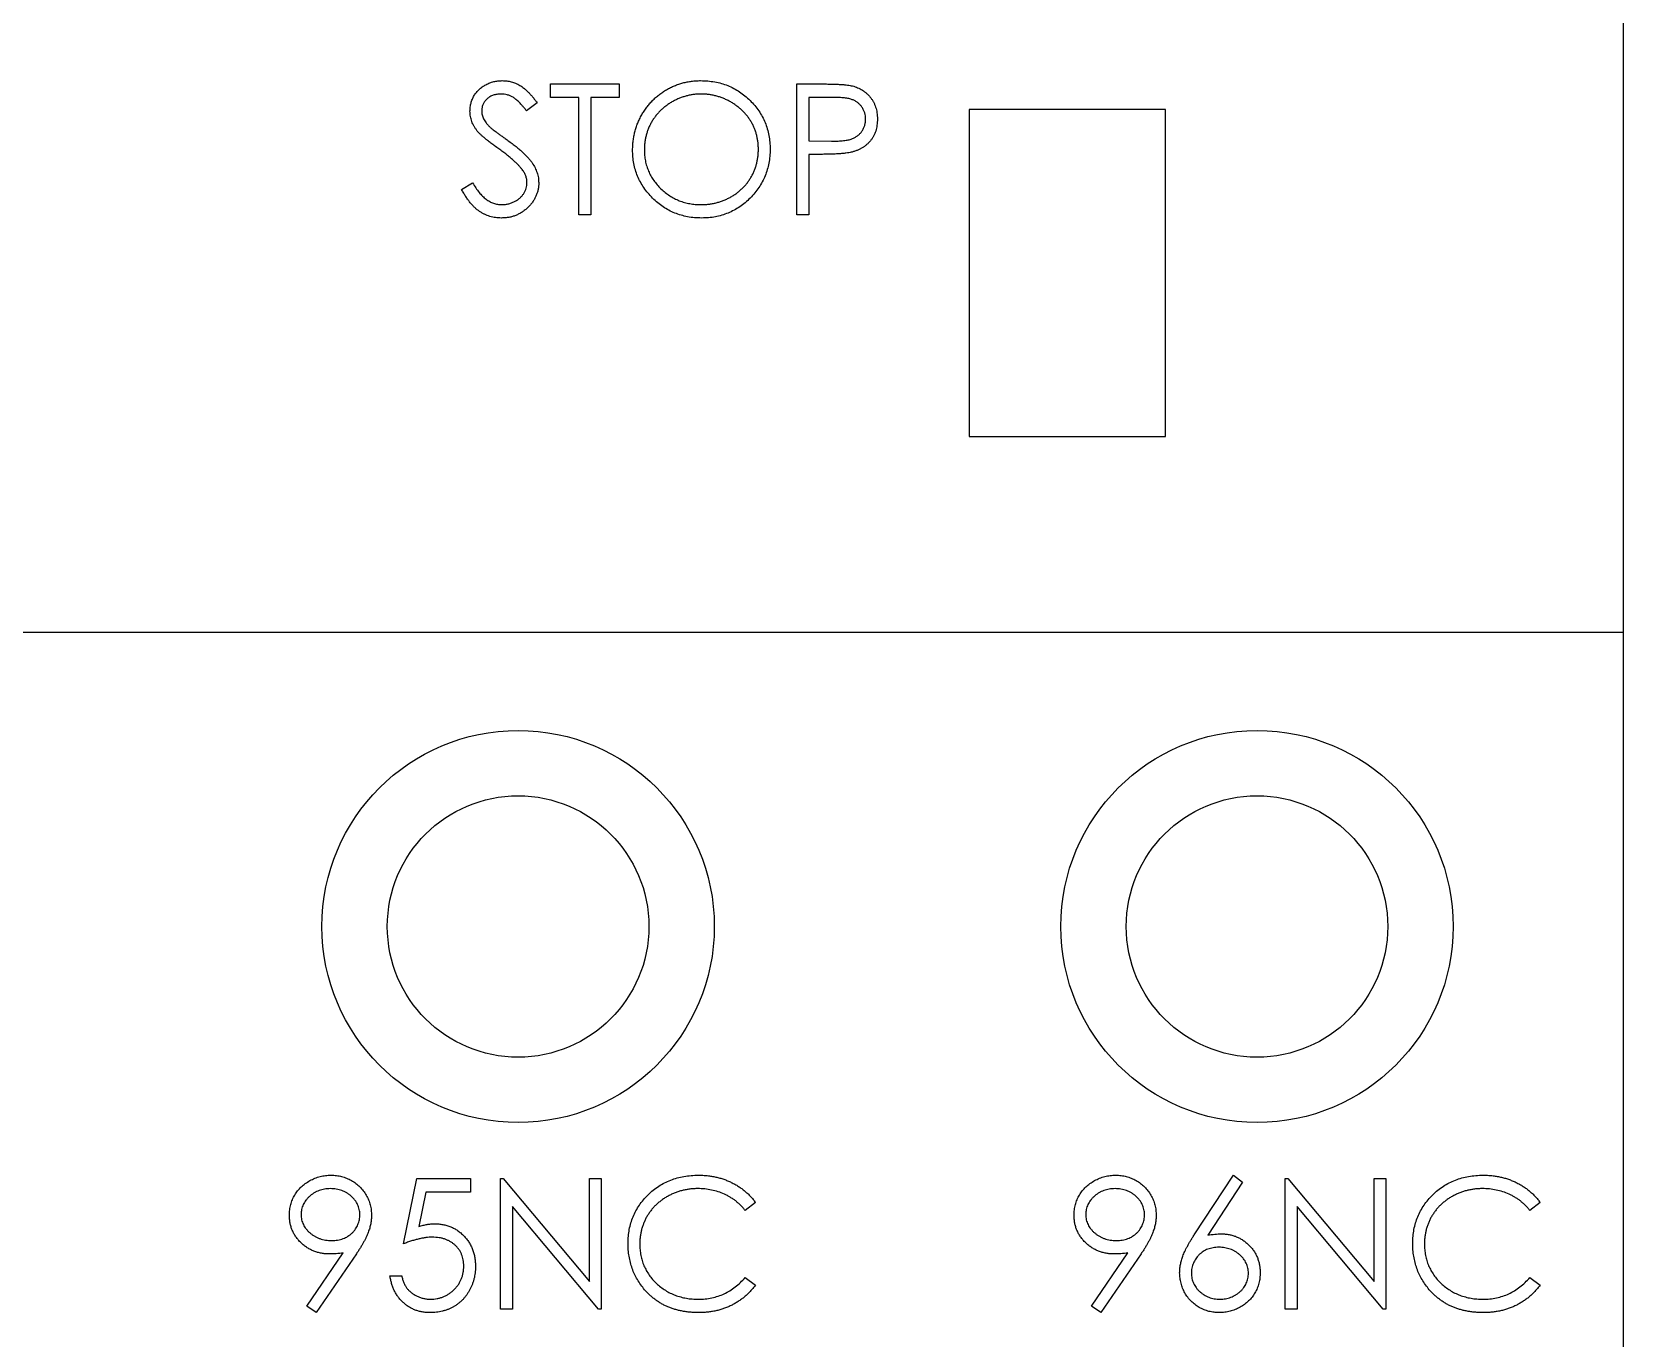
# Model space of a CAD drawing. Extents: x 395749 to 396249, y 357295 to 357995.
# Drawn here: x 395995.98 to 396020.32, y 357743.38 to 357763.37 of the extents above; entities that cross this region are included whole.
import ezdxf

# ---------------------------------------------------------------- set-up
doc = ezdxf.new("R2010")
doc.units = 0
doc.header["$MEASUREMENT"] = 0
doc.layers.add('PV-261', color=7, linetype='Continuous')

# ---------------------------------------------------------------- blocks, each defined once
blk = doc.blocks.new('Manufacturer上海良信PartName热继电器SeriesNDR2-38ShellFrameLimitingCurrentRemarkPartTypeMinCurrent1MaxCurrent38Poles3PMinPower0MaxPower0LibType3DelFlgfalseUpdateDate2023-01-0100000')
at = {"layer": 'PV-261'}
for p, q in [((22.5, 17.5), (22.5, -2.5)), ((6.095, 5.688), (6.095, 5.893)), ((6.095, 5.893), (7.146, 5.893)), ((7.146, 5.893), (7.146, 5.688)), ((9.864, 5.893), (10.256, 5.893)), ((9.864, 3.893), (9.864, 5.893)), ((5.89, 5.606), (5.728, 5.483)), ((6.531, 5.688), (6.095, 5.688)), ((6.531, 3.893), (6.531, 5.688)), ((7.146, 5.688), (6.71, 5.688)), ((6.71, 5.688), (6.71, 3.893)), ((10.409, 5.688), (10.044, 5.688)), ((10.044, 5.688), (10.044, 5.021)), ((15.5, 5.5), (12.5, 5.5)), ((12.5, 5.5), (12.5, 0.5)), ((15.5, 0.5), (15.5, 5.5)), ((10.044, 5.021), (10.394, 5.017)), ((10.187, 4.816), (10.044, 4.816)), ((10.044, 4.816), (10.044, 3.893)), ((4.736, 4.279), (4.905, 4.38)), ((6.71, 3.893), (6.531, 3.893)), ((10.044, 3.893), (9.864, 3.893)), ((12.5, 0.5), (15.5, 0.5)), ((22.5, -2.5), (-22.5, -2.5)), ((22.5, -2.5), (22.5, -14.5)), ((3.846, -11.857), (4.051, -10.857)), ((4.051, -10.857), (4.871, -10.857)), ((4.871, -10.857), (4.871, -11.063)), ((5.333, -12.857), (5.333, -10.857)), ((5.333, -10.857), (5.37, -10.857)), ((5.37, -10.857), (6.692, -12.432)), ((6.692, -12.432), (6.692, -10.857)), ((6.692, -10.857), (6.871, -10.857)), ((6.871, -10.857), (6.871, -12.857)), ((15.941, -11.719), (16.538, -10.806)), ((16.676, -10.915), (16.148, -11.723)), ((16.538, -10.806), (16.676, -10.915)), ((17.333, -12.857), (17.333, -10.857)), ((17.333, -10.857), (17.37, -10.857)), ((17.37, -10.857), (18.692, -12.432)), ((18.692, -12.432), (18.692, -10.857)), ((18.692, -10.857), (18.871, -10.857)), ((18.871, -10.857), (18.871, -12.857)), ((4.191, -11.063), (4.083, -11.589)), ((4.871, -11.063), (4.191, -11.063)), ((6.83, -12.857), (5.512, -11.287)), ((5.512, -11.287), (5.512, -12.857)), ((9.23, -11.224), (9.073, -11.345)), ((18.83, -12.857), (17.512, -11.287)), ((17.512, -11.287), (17.512, -12.857)), ((21.23, -11.224), (21.073, -11.345)), ((2.369, -12.809), (2.925, -11.996)), ((3.128, -12.008), (2.512, -12.909)), ((14.369, -12.809), (14.925, -11.996)), ((15.128, -12.008), (14.512, -12.909)), ((3.64, -12.345), (3.82, -12.345)), ((9.073, -12.37), (9.23, -12.489)), ((21.073, -12.37), (21.23, -12.489)), ((2.512, -12.909), (2.369, -12.809)), ((5.512, -12.857), (5.333, -12.857)), ((6.871, -12.857), (6.83, -12.857)), ((14.512, -12.909), (14.369, -12.809)), ((17.512, -12.857), (17.333, -12.857)), ((18.871, -12.857), (18.83, -12.857))]:
    blk.add_line(p, q, dxfattribs=at)
for centre, radius in [((5.6, -7), 3), ((16.9, -7), 3), ((5.6, -7), 2), ((16.9, -7), 2)]:
    blk.add_circle(centre, radius, dxfattribs=at)
for points, knots in [([(4.864, 5.477), (4.865, 5.499), (4.866, 5.54), (4.879, 5.602), (4.899, 5.66), (4.926, 5.715), (4.962, 5.765), (5.003, 5.811), (5.052, 5.85), (5.106, 5.884), (5.165, 5.91), (5.226, 5.93), (5.291, 5.942), (5.335, 5.943), (5.357, 5.944)], [0, 0, 0, 0, 0.083785, 0.16578, 0.24628, 0.327461, 0.408797, 0.489715, 0.571376, 0.655523, 0.741019, 0.826547, 0.911989, 1, 1, 1, 1]), ([(5.357, 5.944), (5.38, 5.943), (5.427, 5.942), (5.496, 5.928), (5.563, 5.904), (5.616, 5.878), (5.658, 5.852), (5.69, 5.828), (5.722, 5.8), (5.755, 5.769), (5.788, 5.733), (5.822, 5.694), (5.856, 5.652), (5.878, 5.621), (5.89, 5.606)], [0, 0, 0, 0, 0.107233, 0.213252, 0.31883, 0.426794, 0.483646, 0.543604, 0.608308, 0.677127, 0.750686, 0.828713, 0.91219, 1, 1, 1, 1]), ([(7.351, 4.884), (7.352, 4.908), (7.352, 4.955), (7.36, 5.025), (7.37, 5.094), (7.385, 5.162), (7.405, 5.228), (7.429, 5.294), (7.457, 5.357), (7.49, 5.419), (7.526, 5.479), (7.566, 5.536), (7.608, 5.589), (7.654, 5.639), (7.703, 5.686), (7.756, 5.729), (7.811, 5.769), (7.869, 5.805), (7.93, 5.838), (7.992, 5.866), (8.055, 5.89), (8.12, 5.91), (8.186, 5.925), (8.252, 5.936), (8.321, 5.943), (8.367, 5.944), (8.39, 5.944)], [0, 0, 0, 0, 0.043209, 0.085873, 0.12812, 0.170152, 0.211918, 0.253753, 0.296006, 0.338443, 0.381015, 0.42282, 0.464089, 0.505126, 0.545975, 0.586985, 0.628339, 0.670084, 0.711992, 0.753039, 0.794049, 0.834886, 0.875498, 0.916547, 0.958004, 1, 1, 1, 1]), ([(8.39, 5.944), (8.427, 5.943), (8.5, 5.941), (8.606, 5.927), (8.708, 5.903), (8.807, 5.87), (8.899, 5.827), (8.988, 5.775), (9.071, 5.713), (9.149, 5.642), (9.22, 5.564), (9.283, 5.482), (9.336, 5.394), (9.379, 5.303), (9.413, 5.207), (9.436, 5.106), (9.451, 5.001), (9.453, 4.93), (9.454, 4.894)], [0, 0, 0, 0, 0.06657, 0.130749, 0.193413, 0.254989, 0.316114, 0.377262, 0.439401, 0.502971, 0.566525, 0.628231, 0.689091, 0.749345, 0.81017, 0.87161, 0.934869, 1, 1, 1, 1]), ([(10.256, 5.893), (10.283, 5.893), (10.335, 5.893), (10.409, 5.891), (10.476, 5.889), (10.537, 5.886), (10.59, 5.882), (10.637, 5.876), (10.677, 5.871), (10.701, 5.865), (10.712, 5.863)], [0, 0, 0, 0, 0.176956, 0.339055, 0.486318, 0.618781, 0.735619, 0.838742, 0.926457, 1, 1, 1, 1]), ([(10.712, 5.863), (10.726, 5.859), (10.753, 5.852), (10.792, 5.837), (10.83, 5.819), (10.866, 5.799), (10.899, 5.775), (10.931, 5.749), (10.96, 5.72), (10.988, 5.688), (11.013, 5.655), (11.035, 5.618), (11.053, 5.58), (11.069, 5.539), (11.08, 5.496), (11.089, 5.452), (11.094, 5.405), (11.095, 5.373), (11.095, 5.356)], [0, 0, 0, 0, 0.062481, 0.12349, 0.183411, 0.243153, 0.302127, 0.36171, 0.421842, 0.482932, 0.544552, 0.605681, 0.66768, 0.729984, 0.794551, 0.860346, 0.928907, 1, 1, 1, 1]), ([(5.337, 5.739), (5.316, 5.738), (5.276, 5.737), (5.22, 5.722), (5.169, 5.699), (5.125, 5.667), (5.089, 5.629), (5.062, 5.585), (5.047, 5.537), (5.045, 5.503), (5.044, 5.486)], [0, 0, 0, 0, 0.143073, 0.275903, 0.402371, 0.528414, 0.650356, 0.765895, 0.880774, 1, 1, 1, 1]), ([(5.728, 5.483), (5.718, 5.495), (5.699, 5.52), (5.67, 5.554), (5.643, 5.585), (5.617, 5.612), (5.592, 5.636), (5.568, 5.657), (5.545, 5.675), (5.516, 5.693), (5.479, 5.712), (5.434, 5.728), (5.386, 5.737), (5.353, 5.738), (5.337, 5.739)], [0, 0, 0, 0, 0.0984694, 0.1896291, 0.2741841, 0.3521832, 0.4231989, 0.4885509, 0.5484733, 0.6014402, 0.7011981, 0.7995918, 0.8985451, 1, 1, 1, 1]), ([(8.399, 5.739), (8.38, 5.739), (8.342, 5.738), (8.286, 5.732), (8.23, 5.724), (8.176, 5.711), (8.122, 5.694), (8.069, 5.675), (8.016, 5.652), (7.965, 5.625), (7.915, 5.595), (7.868, 5.563), (7.824, 5.528), (7.783, 5.491), (7.744, 5.451), (7.708, 5.409), (7.675, 5.364), (7.645, 5.317), (7.618, 5.268), (7.595, 5.217), (7.575, 5.165), (7.559, 5.112), (7.546, 5.057), (7.538, 5.001), (7.531, 4.943), (7.531, 4.904), (7.531, 4.885)], [0, 0, 0, 0, 0.0420233, 0.0836449, 0.1249838, 0.1662475, 0.2077016, 0.2496311, 0.2917418, 0.3347429, 0.3774602, 0.4195563, 0.4610442, 0.5020963, 0.5428907, 0.5838008, 0.6248636, 0.6662247, 0.7073992, 0.7485567, 0.7896546, 0.8307397, 0.8720701, 0.9139934, 0.9564981, 1, 1, 1, 1]), ([(9.274, 4.894), (9.274, 4.913), (9.274, 4.952), (9.268, 5.009), (9.259, 5.064), (9.247, 5.118), (9.231, 5.171), (9.211, 5.222), (9.188, 5.272), (9.161, 5.32), (9.131, 5.367), (9.098, 5.411), (9.062, 5.452), (9.023, 5.492), (8.981, 5.529), (8.936, 5.563), (8.889, 5.596), (8.839, 5.625), (8.787, 5.652), (8.734, 5.675), (8.68, 5.695), (8.625, 5.711), (8.569, 5.724), (8.513, 5.732), (8.456, 5.738), (8.418, 5.739), (8.399, 5.739)], [0, 0, 0, 0, 0.042915, 0.08513, 0.126473, 0.167453, 0.207976, 0.248249, 0.28875, 0.32967, 0.370537, 0.411129, 0.451819, 0.492406, 0.533486, 0.575263, 0.617441, 0.660672, 0.70394, 0.746868, 0.789079, 0.831104, 0.873238, 0.915166, 0.957381, 1, 1, 1, 1]), ([(10.915, 5.356), (10.915, 5.372), (10.913, 5.404), (10.903, 5.45), (10.885, 5.495), (10.86, 5.537), (10.83, 5.575), (10.795, 5.608), (10.755, 5.634), (10.718, 5.651), (10.685, 5.661), (10.656, 5.669), (10.624, 5.675), (10.588, 5.679), (10.549, 5.683), (10.505, 5.686), (10.459, 5.688), (10.426, 5.688), (10.409, 5.688)], [0, 0, 0, 0, 0.070044, 0.139238, 0.208197, 0.279173, 0.349987, 0.418354, 0.48761, 0.557411, 0.59533, 0.637964, 0.685913, 0.738185, 0.796103, 0.858517, 0.926658, 1, 1, 1, 1]), ([(4.976, 5.173), (4.967, 5.185), (4.95, 5.208), (4.927, 5.244), (4.907, 5.281), (4.892, 5.319), (4.879, 5.357), (4.87, 5.397), (4.865, 5.437), (4.864, 5.464), (4.864, 5.477)], [0, 0, 0, 0, 0.133507, 0.262559, 0.388264, 0.512667, 0.633722, 0.755394, 0.877553, 1, 1, 1, 1]), ([(5.044, 5.486), (5.044, 5.475), (5.044, 5.454), (5.051, 5.422), (5.059, 5.39), (5.071, 5.359), (5.089, 5.327), (5.112, 5.295), (5.141, 5.261), (5.164, 5.239), (5.175, 5.227)], [0, 0, 0, 0, 0.107285, 0.214746, 0.322939, 0.434116, 0.553412, 0.686073, 0.834256, 1, 1, 1, 1]), ([(10.394, 5.017), (10.411, 5.017), (10.444, 5.017), (10.492, 5.019), (10.536, 5.022), (10.576, 5.025), (10.614, 5.031), (10.647, 5.036), (10.677, 5.044), (10.712, 5.055), (10.751, 5.073), (10.793, 5.1), (10.829, 5.133), (10.86, 5.171), (10.885, 5.214), (10.903, 5.259), (10.913, 5.306), (10.915, 5.339), (10.915, 5.356)], [0, 0, 0, 0, 0.072538, 0.140034, 0.202496, 0.260575, 0.313228, 0.361583, 0.404878, 0.444127, 0.5164, 0.586507, 0.655085, 0.724384, 0.793974, 0.861638, 0.930111, 1, 1, 1, 1]), ([(11.095, 5.356), (11.095, 5.34), (11.094, 5.308), (11.089, 5.261), (11.081, 5.216), (11.069, 5.173), (11.054, 5.133), (11.036, 5.094), (11.014, 5.058), (10.989, 5.024), (10.961, 4.993), (10.931, 4.964), (10.898, 4.938), (10.863, 4.915), (10.824, 4.894), (10.784, 4.876), (10.741, 4.861), (10.711, 4.853), (10.696, 4.849)], [0, 0, 0, 0, 0.070119, 0.137192, 0.202016, 0.264631, 0.326117, 0.38601, 0.445812, 0.505298, 0.564633, 0.624283, 0.683902, 0.743953, 0.805388, 0.868388, 0.933084, 1, 1, 1, 1]), ([(5.304, 4.901), (5.283, 4.916), (5.242, 4.944), (5.186, 4.987), (5.136, 5.026), (5.092, 5.062), (5.054, 5.094), (5.022, 5.123), (4.996, 5.149), (4.982, 5.165), (4.976, 5.173)], [0, 0, 0, 0, 0.1815353, 0.3470817, 0.4955678, 0.6283573, 0.7455197, 0.8458308, 0.9307818, 1, 1, 1, 1]), ([(5.175, 5.227), (5.18, 5.223), (5.19, 5.214), (5.209, 5.199), (5.234, 5.18), (5.265, 5.157), (5.301, 5.13), (5.344, 5.1), (5.392, 5.065), (5.426, 5.041), (5.444, 5.028)], [0, 0, 0, 0, 0.052594, 0.124952, 0.218094, 0.333502, 0.468789, 0.624938, 0.801683, 1, 1, 1, 1]), ([(5.664, 4.582), (5.655, 4.593), (5.636, 4.617), (5.604, 4.653), (5.566, 4.69), (5.524, 4.73), (5.476, 4.77), (5.423, 4.813), (5.365, 4.856), (5.325, 4.886), (5.304, 4.901)], [0, 0, 0, 0, 0.090279, 0.18953, 0.299198, 0.418926, 0.548376, 0.688136, 0.839084, 1, 1, 1, 1]), ([(5.444, 5.028), (5.466, 5.012), (5.508, 4.982), (5.568, 4.936), (5.622, 4.891), (5.671, 4.847), (5.715, 4.805), (5.753, 4.764), (5.787, 4.725), (5.823, 4.674), (5.86, 4.612), (5.892, 4.536), (5.912, 4.46), (5.914, 4.408), (5.915, 4.383)], [0, 0, 0, 0, 0.096972, 0.187773, 0.272396, 0.351321, 0.424335, 0.491909, 0.554233, 0.611268, 0.716348, 0.81454, 0.908495, 1, 1, 1, 1]), ([(8.406, 3.842), (8.37, 3.842), (8.298, 3.844), (8.193, 3.859), (8.092, 3.883), (7.996, 3.916), (7.904, 3.959), (7.817, 4.012), (7.733, 4.074), (7.656, 4.145), (7.584, 4.223), (7.522, 4.305), (7.469, 4.392), (7.426, 4.483), (7.392, 4.577), (7.369, 4.676), (7.354, 4.779), (7.352, 4.849), (7.351, 4.884)], [0, 0, 0, 0, 0.065819, 0.129747, 0.192072, 0.253459, 0.31457, 0.37628, 0.439026, 0.503267, 0.567493, 0.629705, 0.691, 0.751452, 0.812004, 0.87315, 0.935635, 1, 1, 1, 1]), ([(7.531, 4.885), (7.532, 4.856), (7.533, 4.799), (7.545, 4.716), (7.565, 4.636), (7.593, 4.559), (7.629, 4.486), (7.673, 4.416), (7.725, 4.35), (7.784, 4.288), (7.849, 4.232), (7.918, 4.182), (7.99, 4.14), (8.065, 4.106), (8.144, 4.079), (8.226, 4.061), (8.311, 4.048), (8.369, 4.047), (8.399, 4.047)], [0, 0, 0, 0, 0.064504, 0.126899, 0.187747, 0.24815, 0.308586, 0.369583, 0.431827, 0.49618, 0.560668, 0.623504, 0.68526, 0.746537, 0.808327, 0.870486, 0.934317, 1, 1, 1, 1]), ([(8.399, 4.047), (8.418, 4.047), (8.458, 4.047), (8.516, 4.053), (8.573, 4.062), (8.629, 4.074), (8.684, 4.09), (8.738, 4.108), (8.791, 4.132), (8.842, 4.157), (8.892, 4.187), (8.939, 4.218), (8.983, 4.253), (9.024, 4.29), (9.063, 4.329), (9.098, 4.371), (9.131, 4.416), (9.161, 4.463), (9.188, 4.512), (9.211, 4.563), (9.231, 4.615), (9.247, 4.668), (9.259, 4.723), (9.268, 4.779), (9.274, 4.836), (9.274, 4.875), (9.274, 4.894)], [0, 0, 0, 0, 0.043633, 0.086538, 0.129177, 0.171436, 0.213416, 0.255266, 0.297369, 0.339941, 0.382347, 0.423953, 0.464871, 0.505572, 0.546003, 0.586568, 0.627065, 0.668271, 0.709549, 0.750428, 0.791096, 0.832027, 0.873136, 0.914611, 0.956956, 1, 1, 1, 1]), ([(9.454, 4.894), (9.453, 4.858), (9.451, 4.787), (9.436, 4.683), (9.413, 4.583), (9.379, 4.487), (9.336, 4.395), (9.283, 4.308), (9.221, 4.224), (9.15, 4.147), (9.073, 4.075), (8.99, 4.013), (8.903, 3.959), (8.811, 3.917), (8.716, 3.882), (8.616, 3.859), (8.513, 3.844), (8.442, 3.842), (8.406, 3.842)], [0, 0, 0, 0, 0.065227, 0.128569, 0.19032, 0.251378, 0.312388, 0.373789, 0.436431, 0.500567, 0.564687, 0.627136, 0.688455, 0.749246, 0.810155, 0.871671, 0.934773, 1, 1, 1, 1]), ([(10.696, 4.849), (10.683, 4.846), (10.656, 4.84), (10.611, 4.834), (10.558, 4.828), (10.498, 4.824), (10.431, 4.82), (10.356, 4.818), (10.274, 4.816), (10.217, 4.816), (10.187, 4.816)], [0, 0, 0, 0, 0.075173, 0.164746, 0.268017, 0.385912, 0.517789, 0.663691, 0.824413, 1, 1, 1, 1]), ([(5.344, 4.047), (5.362, 4.047), (5.396, 4.048), (5.448, 4.057), (5.497, 4.072), (5.544, 4.092), (5.589, 4.117), (5.627, 4.147), (5.661, 4.18), (5.688, 4.218), (5.709, 4.258), (5.725, 4.299), (5.734, 4.342), (5.735, 4.371), (5.736, 4.386)], [0, 0, 0, 0, 0.091264, 0.18093, 0.270088, 0.360156, 0.448343, 0.532666, 0.613834, 0.693982, 0.772716, 0.849335, 0.923967, 1, 1, 1, 1]), ([(5.915, 4.383), (5.915, 4.365), (5.914, 4.329), (5.906, 4.277), (5.893, 4.227), (5.874, 4.178), (5.851, 4.131), (5.822, 4.086), (5.788, 4.043), (5.749, 4.002), (5.707, 3.965), (5.662, 3.931), (5.614, 3.904), (5.565, 3.881), (5.513, 3.863), (5.459, 3.851), (5.402, 3.843), (5.364, 3.842), (5.344, 3.842)], [0, 0, 0, 0, 0.061484, 0.121775, 0.18092, 0.240256, 0.300114, 0.361146, 0.423501, 0.488669, 0.553954, 0.617581, 0.680238, 0.742187, 0.804663, 0.868259, 0.93302, 1, 1, 1, 1]), ([(5.736, 4.386), (5.735, 4.402), (5.733, 4.436), (5.719, 4.486), (5.696, 4.535), (5.675, 4.566), (5.664, 4.582)], [0, 0, 0, 0, 0.234723, 0.477158, 0.728556, 1, 1, 1, 1]), ([(5.344, 3.842), (5.329, 3.842), (5.299, 3.842), (5.255, 3.848), (5.211, 3.855), (5.169, 3.866), (5.128, 3.88), (5.088, 3.898), (5.049, 3.918), (5.011, 3.942), (4.973, 3.969), (4.937, 4.001), (4.901, 4.037), (4.867, 4.077), (4.833, 4.121), (4.8, 4.17), (4.767, 4.223), (4.746, 4.26), (4.736, 4.279)], [0, 0, 0, 0, 0.057208, 0.113696, 0.169178, 0.224159, 0.27872, 0.333794, 0.389241, 0.445822, 0.503704, 0.564294, 0.627975, 0.695038, 0.765373, 0.839611, 0.917538, 1, 1, 1, 1]), ([(4.905, 4.38), (4.921, 4.354), (4.951, 4.303), (5.001, 4.235), (5.053, 4.177), (5.107, 4.13), (5.164, 4.093), (5.222, 4.066), (5.282, 4.05), (5.324, 4.048), (5.344, 4.047)], [0, 0, 0, 0, 0.159004, 0.304646, 0.438547, 0.562322, 0.677433, 0.786897, 0.893611, 1, 1, 1, 1]), ([(2.102, -11.419), (2.103, -11.391), (2.105, -11.336), (2.121, -11.256), (2.146, -11.18), (2.182, -11.108), (2.227, -11.043), (2.282, -10.983), (2.345, -10.932), (2.415, -10.887), (2.492, -10.851), (2.572, -10.825), (2.654, -10.809), (2.71, -10.807), (2.739, -10.806)], [0, 0, 0, 0, 0.085249, 0.167327, 0.248175, 0.328829, 0.409908, 0.490584, 0.572993, 0.658265, 0.744222, 0.82906, 0.913938, 1, 1, 1, 1]), ([(2.739, -10.806), (2.766, -10.807), (2.821, -10.809), (2.902, -10.824), (2.979, -10.85), (3.052, -10.885), (3.12, -10.929), (3.181, -10.982), (3.234, -11.043), (3.278, -11.111), (3.314, -11.184), (3.34, -11.261), (3.355, -11.34), (3.357, -11.394), (3.358, -11.421)], [0, 0, 0, 0, 0.085532, 0.169003, 0.251943, 0.335682, 0.419409, 0.501265, 0.583703, 0.668, 0.751919, 0.834598, 0.916526, 1, 1, 1, 1]), ([(7.282, -11.846), (7.282, -11.81), (7.284, -11.739), (7.299, -11.635), (7.323, -11.536), (7.357, -11.441), (7.4, -11.35), (7.453, -11.264), (7.516, -11.182), (7.587, -11.105), (7.666, -11.035), (7.75, -10.973), (7.84, -10.922), (7.934, -10.879), (8.033, -10.846), (8.137, -10.823), (8.246, -10.809), (8.32, -10.807), (8.358, -10.806)], [0, 0, 0, 0, 0.064558, 0.127014, 0.187955, 0.248014, 0.307748, 0.368235, 0.42947, 0.492743, 0.556258, 0.618217, 0.679655, 0.741246, 0.803415, 0.866815, 0.932328, 1, 1, 1, 1]), ([(8.358, -10.806), (8.381, -10.806), (8.426, -10.807), (8.493, -10.812), (8.559, -10.821), (8.623, -10.833), (8.685, -10.848), (8.745, -10.868), (8.804, -10.89), (8.861, -10.916), (8.916, -10.945), (8.969, -10.976), (9.019, -11.011), (9.067, -11.048), (9.111, -11.088), (9.154, -11.13), (9.194, -11.176), (9.218, -11.208), (9.23, -11.224)], [0, 0, 0, 0, 0.068548, 0.135683, 0.201215, 0.265682, 0.329267, 0.392395, 0.45507, 0.517127, 0.57879, 0.63974, 0.700192, 0.759806, 0.819628, 0.879355, 0.939512, 1, 1, 1, 1]), ([(14.102, -11.419), (14.103, -11.391), (14.105, -11.336), (14.121, -11.256), (14.146, -11.18), (14.182, -11.108), (14.227, -11.043), (14.282, -10.983), (14.345, -10.932), (14.415, -10.887), (14.492, -10.851), (14.572, -10.825), (14.654, -10.809), (14.71, -10.807), (14.739, -10.806)], [0, 0, 0, 0, 0.085249, 0.167327, 0.248175, 0.328829, 0.409908, 0.490584, 0.572993, 0.658265, 0.744222, 0.82906, 0.913938, 1, 1, 1, 1]), ([(14.739, -10.806), (14.766, -10.807), (14.821, -10.809), (14.902, -10.824), (14.979, -10.85), (15.052, -10.885), (15.12, -10.929), (15.181, -10.982), (15.234, -11.043), (15.278, -11.111), (15.314, -11.184), (15.34, -11.261), (15.355, -11.34), (15.357, -11.394), (15.358, -11.421)], [0, 0, 0, 0, 0.085532, 0.169003, 0.251943, 0.335682, 0.419409, 0.501265, 0.583703, 0.668, 0.751919, 0.834598, 0.916526, 1, 1, 1, 1]), ([(19.282, -11.846), (19.282, -11.81), (19.284, -11.739), (19.299, -11.635), (19.323, -11.536), (19.357, -11.441), (19.4, -11.35), (19.453, -11.264), (19.516, -11.182), (19.587, -11.105), (19.666, -11.035), (19.75, -10.973), (19.84, -10.922), (19.934, -10.879), (20.033, -10.846), (20.137, -10.823), (20.246, -10.809), (20.32, -10.807), (20.358, -10.806)], [0, 0, 0, 0, 0.064558, 0.127014, 0.187955, 0.248014, 0.307748, 0.368235, 0.42947, 0.492743, 0.556258, 0.618217, 0.679655, 0.741246, 0.803415, 0.866815, 0.932328, 1, 1, 1, 1]), ([(20.358, -10.806), (20.381, -10.806), (20.426, -10.807), (20.493, -10.812), (20.559, -10.821), (20.623, -10.833), (20.685, -10.848), (20.745, -10.868), (20.804, -10.89), (20.861, -10.916), (20.916, -10.945), (20.969, -10.976), (21.019, -11.011), (21.067, -11.048), (21.111, -11.088), (21.154, -11.13), (21.194, -11.176), (21.218, -11.208), (21.23, -11.224)], [0, 0, 0, 0, 0.068548, 0.135683, 0.201215, 0.265682, 0.329267, 0.392395, 0.45507, 0.517127, 0.57879, 0.63974, 0.700192, 0.759806, 0.819628, 0.879355, 0.939512, 1, 1, 1, 1]), ([(2.729, -11.011), (2.714, -11.012), (2.684, -11.013), (2.64, -11.018), (2.598, -11.027), (2.557, -11.04), (2.518, -11.056), (2.481, -11.076), (2.446, -11.1), (2.412, -11.127), (2.381, -11.157), (2.355, -11.188), (2.332, -11.221), (2.314, -11.256), (2.299, -11.292), (2.289, -11.329), (2.283, -11.369), (2.282, -11.395), (2.282, -11.409)], [0, 0, 0, 0, 0.068712, 0.134812, 0.199538, 0.263335, 0.326747, 0.390328, 0.454126, 0.519203, 0.58351, 0.645497, 0.70529, 0.763488, 0.821856, 0.880004, 0.939108, 1, 1, 1, 1]), ([(3.179, -11.409), (3.179, -11.395), (3.178, -11.369), (3.172, -11.329), (3.161, -11.292), (3.147, -11.256), (3.128, -11.221), (3.105, -11.188), (3.079, -11.157), (3.048, -11.127), (3.015, -11.1), (2.979, -11.076), (2.942, -11.056), (2.903, -11.04), (2.862, -11.027), (2.819, -11.018), (2.775, -11.013), (2.745, -11.012), (2.729, -11.011)], [0, 0, 0, 0, 0.06076, 0.119735, 0.177757, 0.235999, 0.29407, 0.353733, 0.415973, 0.48014, 0.545076, 0.608735, 0.672178, 0.735453, 0.799112, 0.864284, 0.930837, 1, 1, 1, 1]), ([(8.346, -11.011), (8.326, -11.011), (8.286, -11.012), (8.227, -11.018), (8.169, -11.027), (8.112, -11.039), (8.056, -11.055), (8.001, -11.074), (7.948, -11.098), (7.896, -11.124), (7.846, -11.153), (7.798, -11.186), (7.754, -11.22), (7.712, -11.257), (7.673, -11.296), (7.637, -11.338), (7.604, -11.383), (7.574, -11.429), (7.547, -11.478), (7.525, -11.528), (7.505, -11.579), (7.489, -11.633), (7.476, -11.687), (7.468, -11.743), (7.462, -11.801), (7.461, -11.84), (7.461, -11.859)], [0, 0, 0, 0, 0.043955, 0.087502, 0.130463, 0.172752, 0.215403, 0.25765, 0.300153, 0.343121, 0.385925, 0.427686, 0.468818, 0.509492, 0.549883, 0.58998, 0.630405, 0.670869, 0.711384, 0.751627, 0.791776, 0.832459, 0.873319, 0.914543, 0.956924, 1, 1, 1, 1]), ([(9.073, -11.345), (9.062, -11.331), (9.04, -11.305), (9.004, -11.267), (8.967, -11.233), (8.928, -11.2), (8.887, -11.17), (8.845, -11.143), (8.8, -11.118), (8.739, -11.088), (8.66, -11.057), (8.559, -11.031), (8.454, -11.014), (8.383, -11.012), (8.346, -11.011)], [0, 0, 0, 0, 0.063163, 0.125475, 0.187121, 0.248294, 0.309295, 0.36985, 0.430973, 0.492456, 0.616148, 0.740844, 0.868183, 1, 1, 1, 1]), ([(14.729, -11.011), (14.714, -11.012), (14.684, -11.013), (14.64, -11.018), (14.598, -11.027), (14.557, -11.04), (14.518, -11.056), (14.481, -11.076), (14.446, -11.1), (14.412, -11.127), (14.381, -11.157), (14.355, -11.188), (14.332, -11.221), (14.314, -11.256), (14.299, -11.292), (14.289, -11.329), (14.283, -11.369), (14.282, -11.395), (14.282, -11.409)], [0, 0, 0, 0, 0.068712, 0.134812, 0.199538, 0.263335, 0.326747, 0.390328, 0.454126, 0.519203, 0.58351, 0.645497, 0.70529, 0.763488, 0.821856, 0.880004, 0.939108, 1, 1, 1, 1]), ([(15.179, -11.409), (15.179, -11.395), (15.178, -11.369), (15.172, -11.329), (15.161, -11.292), (15.147, -11.256), (15.128, -11.221), (15.105, -11.188), (15.079, -11.157), (15.048, -11.127), (15.015, -11.1), (14.979, -11.076), (14.942, -11.056), (14.903, -11.04), (14.862, -11.027), (14.819, -11.018), (14.775, -11.013), (14.745, -11.012), (14.729, -11.011)], [0, 0, 0, 0, 0.06076, 0.119735, 0.177757, 0.235999, 0.29407, 0.353733, 0.415973, 0.48014, 0.545076, 0.608735, 0.672178, 0.735453, 0.799112, 0.864284, 0.930837, 1, 1, 1, 1]), ([(20.346, -11.011), (20.326, -11.011), (20.286, -11.012), (20.227, -11.018), (20.169, -11.027), (20.112, -11.039), (20.056, -11.055), (20.001, -11.074), (19.948, -11.098), (19.896, -11.124), (19.846, -11.153), (19.798, -11.186), (19.754, -11.22), (19.712, -11.257), (19.673, -11.296), (19.637, -11.338), (19.604, -11.383), (19.574, -11.429), (19.547, -11.478), (19.525, -11.528), (19.505, -11.579), (19.489, -11.633), (19.476, -11.687), (19.468, -11.743), (19.462, -11.801), (19.461, -11.84), (19.461, -11.859)], [0, 0, 0, 0, 0.043955, 0.087502, 0.130463, 0.172752, 0.215403, 0.25765, 0.300153, 0.343121, 0.385925, 0.427686, 0.468818, 0.509492, 0.549883, 0.58998, 0.630405, 0.670869, 0.711384, 0.751627, 0.791776, 0.832459, 0.873319, 0.914543, 0.956924, 1, 1, 1, 1]), ([(21.073, -11.345), (21.062, -11.331), (21.04, -11.305), (21.004, -11.267), (20.967, -11.233), (20.928, -11.2), (20.887, -11.17), (20.845, -11.143), (20.8, -11.118), (20.739, -11.088), (20.66, -11.057), (20.559, -11.031), (20.454, -11.014), (20.383, -11.012), (20.346, -11.011)], [0, 0, 0, 0, 0.063163, 0.125475, 0.187121, 0.248294, 0.309295, 0.36985, 0.430973, 0.492456, 0.616148, 0.740844, 0.868183, 1, 1, 1, 1]), ([(2.715, -12.011), (2.694, -12.011), (2.652, -12.01), (2.592, -12.001), (2.534, -11.988), (2.478, -11.969), (2.425, -11.945), (2.374, -11.916), (2.325, -11.881), (2.28, -11.841), (2.238, -11.797), (2.202, -11.751), (2.171, -11.701), (2.146, -11.65), (2.126, -11.595), (2.112, -11.539), (2.104, -11.479), (2.103, -11.439), (2.102, -11.419)], [0, 0, 0, 0, 0.0662949, 0.1301311, 0.1928622, 0.25436, 0.3159098, 0.3773381, 0.4402053, 0.5041751, 0.5680336, 0.6302277, 0.6908615, 0.7514218, 0.8114657, 0.8727505, 0.9353907, 1, 1, 1, 1]), ([(2.282, -11.409), (2.282, -11.422), (2.283, -11.449), (2.289, -11.488), (2.3, -11.526), (2.315, -11.562), (2.334, -11.596), (2.358, -11.629), (2.386, -11.661), (2.418, -11.69), (2.452, -11.718), (2.489, -11.741), (2.528, -11.761), (2.569, -11.778), (2.611, -11.79), (2.655, -11.8), (2.701, -11.805), (2.732, -11.806), (2.748, -11.806)], [0, 0, 0, 0, 0.05954, 0.117423, 0.17444, 0.231734, 0.289722, 0.3492, 0.410516, 0.47508, 0.540094, 0.604444, 0.668697, 0.73211, 0.796739, 0.862906, 0.930462, 1, 1, 1, 1]), ([(2.748, -11.806), (2.764, -11.806), (2.795, -11.805), (2.84, -11.8), (2.883, -11.791), (2.923, -11.777), (2.962, -11.762), (2.997, -11.742), (3.03, -11.718), (3.061, -11.691), (3.089, -11.661), (3.113, -11.629), (3.133, -11.596), (3.15, -11.561), (3.163, -11.525), (3.173, -11.488), (3.178, -11.449), (3.179, -11.422), (3.179, -11.409)], [0, 0, 0, 0, 0.072713, 0.141547, 0.208363, 0.272462, 0.33539, 0.397711, 0.459383, 0.522098, 0.584315, 0.644392, 0.703345, 0.761509, 0.82003, 0.878517, 0.938265, 1, 1, 1, 1]), ([(3.358, -11.421), (3.358, -11.442), (3.356, -11.484), (3.347, -11.549), (3.331, -11.615), (3.312, -11.671), (3.294, -11.717), (3.278, -11.753), (3.259, -11.792), (3.237, -11.832), (3.214, -11.873), (3.188, -11.917), (3.159, -11.962), (3.139, -11.992), (3.128, -12.008)], [0, 0, 0, 0, 0.09832, 0.199417, 0.305603, 0.416162, 0.474582, 0.537006, 0.603857, 0.67409, 0.749417, 0.828253, 0.912054, 1, 1, 1, 1]), ([(14.715, -12.011), (14.694, -12.011), (14.652, -12.01), (14.592, -12.001), (14.534, -11.988), (14.478, -11.969), (14.425, -11.945), (14.374, -11.916), (14.325, -11.881), (14.28, -11.841), (14.238, -11.797), (14.202, -11.751), (14.171, -11.701), (14.146, -11.65), (14.126, -11.595), (14.112, -11.539), (14.104, -11.479), (14.103, -11.439), (14.102, -11.419)], [0, 0, 0, 0, 0.0662949, 0.1301311, 0.1928622, 0.25436, 0.3159098, 0.3773381, 0.4402053, 0.5041751, 0.5680336, 0.6302277, 0.6908615, 0.7514218, 0.8114657, 0.8727505, 0.9353907, 1, 1, 1, 1]), ([(14.282, -11.409), (14.282, -11.422), (14.283, -11.449), (14.289, -11.488), (14.3, -11.526), (14.315, -11.562), (14.334, -11.596), (14.358, -11.629), (14.386, -11.661), (14.418, -11.69), (14.452, -11.718), (14.489, -11.741), (14.528, -11.761), (14.569, -11.778), (14.611, -11.79), (14.655, -11.8), (14.701, -11.805), (14.732, -11.806), (14.748, -11.806)], [0, 0, 0, 0, 0.05954, 0.117423, 0.17444, 0.231734, 0.289722, 0.3492, 0.410516, 0.47508, 0.540094, 0.604444, 0.668697, 0.73211, 0.796739, 0.862906, 0.930462, 1, 1, 1, 1]), ([(14.748, -11.806), (14.764, -11.806), (14.795, -11.805), (14.84, -11.8), (14.883, -11.791), (14.923, -11.777), (14.962, -11.762), (14.997, -11.742), (15.03, -11.718), (15.061, -11.691), (15.089, -11.661), (15.113, -11.629), (15.133, -11.596), (15.15, -11.561), (15.163, -11.525), (15.173, -11.488), (15.178, -11.449), (15.179, -11.422), (15.179, -11.409)], [0, 0, 0, 0, 0.072713, 0.141547, 0.208363, 0.272462, 0.33539, 0.397711, 0.459383, 0.522098, 0.584315, 0.644392, 0.703345, 0.761509, 0.82003, 0.878517, 0.938265, 1, 1, 1, 1]), ([(15.358, -11.421), (15.358, -11.442), (15.356, -11.484), (15.347, -11.549), (15.331, -11.615), (15.312, -11.671), (15.294, -11.717), (15.278, -11.753), (15.259, -11.792), (15.237, -11.832), (15.214, -11.873), (15.188, -11.917), (15.159, -11.962), (15.139, -11.992), (15.128, -12.008)], [0, 0, 0, 0, 0.09832, 0.1994175, 0.3056026, 0.4161624, 0.4745824, 0.5370065, 0.6038574, 0.6740896, 0.749417, 0.8282535, 0.9120542, 1, 1, 1, 1]), ([(4.083, -11.589), (4.104, -11.583), (4.145, -11.571), (4.206, -11.559), (4.263, -11.551), (4.301, -11.55), (4.319, -11.55)], [0, 0, 0, 0, 0.275068, 0.532901, 0.773973, 1, 1, 1, 1]), ([(4.319, -11.55), (4.341, -11.55), (4.385, -11.551), (4.449, -11.56), (4.511, -11.575), (4.569, -11.595), (4.624, -11.62), (4.676, -11.652), (4.725, -11.69), (4.771, -11.733), (4.813, -11.78), (4.849, -11.831), (4.88, -11.885), (4.905, -11.943), (4.925, -12.003), (4.938, -12.068), (4.947, -12.135), (4.948, -12.181), (4.948, -12.204)], [0, 0, 0, 0, 0.065808, 0.129394, 0.190894, 0.251281, 0.310815, 0.370371, 0.430768, 0.492881, 0.555104, 0.616067, 0.677256, 0.73826, 0.800762, 0.864778, 0.931045, 1, 1, 1, 1]), ([(4.286, -11.755), (4.271, -11.755), (4.239, -11.756), (4.19, -11.761), (4.138, -11.769), (4.084, -11.78), (4.028, -11.795), (3.969, -11.812), (3.908, -11.833), (3.867, -11.849), (3.846, -11.857)], [0, 0, 0, 0, 0.102203, 0.211023, 0.3251, 0.446502, 0.573788, 0.708901, 0.850358, 1, 1, 1, 1]), ([(4.769, -12.196), (4.768, -12.18), (4.768, -12.149), (4.762, -12.103), (4.751, -12.059), (4.737, -12.018), (4.718, -11.979), (4.696, -11.942), (4.669, -11.908), (4.638, -11.877), (4.604, -11.848), (4.566, -11.823), (4.526, -11.802), (4.484, -11.784), (4.438, -11.771), (4.39, -11.762), (4.339, -11.756), (4.304, -11.755), (4.286, -11.755)], [0, 0, 0, 0, 0.065351, 0.127916, 0.18836, 0.247216, 0.30563, 0.36377, 0.422661, 0.482687, 0.5433, 0.604118, 0.664965, 0.727413, 0.791468, 0.858055, 0.927037, 1, 1, 1, 1]), ([(7.535, -12.559), (7.515, -12.534), (7.475, -12.485), (7.423, -12.404), (7.379, -12.321), (7.343, -12.233), (7.316, -12.142), (7.296, -12.046), (7.284, -11.947), (7.282, -11.88), (7.282, -11.846)], [0, 0, 0, 0, 0.124329, 0.247156, 0.36878, 0.490734, 0.613614, 0.738958, 0.867311, 1, 1, 1, 1]), ([(7.461, -11.859), (7.462, -11.889), (7.463, -11.947), (7.476, -12.032), (7.495, -12.113), (7.524, -12.191), (7.559, -12.265), (7.604, -12.335), (7.655, -12.401), (7.715, -12.463), (7.78, -12.519), (7.851, -12.569), (7.925, -12.61), (8.004, -12.645), (8.087, -12.671), (8.174, -12.69), (8.265, -12.702), (8.327, -12.703), (8.359, -12.704)], [0, 0, 0, 0, 0.064323, 0.12629, 0.186726, 0.246146, 0.305576, 0.365429, 0.426326, 0.48884, 0.551725, 0.613919, 0.675484, 0.737334, 0.800229, 0.864502, 0.931041, 1, 1, 1, 1]), ([(15.717, -12.3), (15.718, -12.279), (15.719, -12.237), (15.729, -12.173), (15.745, -12.108), (15.762, -12.053), (15.78, -12.008), (15.795, -11.971), (15.814, -11.934), (15.835, -11.894), (15.858, -11.852), (15.883, -11.809), (15.911, -11.764), (15.931, -11.734), (15.941, -11.719)], [0, 0, 0, 0, 0.097818, 0.199726, 0.305276, 0.415811, 0.474472, 0.537274, 0.603657, 0.674299, 0.749834, 0.828598, 0.912378, 1, 1, 1, 1]), ([(16.317, -11.909), (16.302, -11.909), (16.272, -11.91), (16.229, -11.915), (16.187, -11.925), (16.148, -11.937), (16.111, -11.953), (16.076, -11.973), (16.043, -11.997), (16.013, -12.024), (15.986, -12.054), (15.962, -12.086), (15.942, -12.119), (15.926, -12.153), (15.913, -12.19), (15.903, -12.227), (15.898, -12.267), (15.897, -12.293), (15.897, -12.307)], [0, 0, 0, 0, 0.070599, 0.137901, 0.203196, 0.26679, 0.329106, 0.390654, 0.452653, 0.515748, 0.577926, 0.63893, 0.698351, 0.757296, 0.816394, 0.876267, 0.936817, 1, 1, 1, 1]), ([(16.148, -11.723), (16.183, -11.717), (16.252, -11.706), (16.321, -11.704), (16.355, -11.704)], [0, 0, 0, 0, 0.512659, 1, 1, 1, 1]), ([(16.769, -12.307), (16.768, -12.293), (16.768, -12.266), (16.761, -12.227), (16.751, -12.189), (16.736, -12.153), (16.717, -12.118), (16.694, -12.085), (16.668, -12.054), (16.637, -12.024), (16.603, -11.997), (16.567, -11.973), (16.53, -11.953), (16.491, -11.937), (16.45, -11.925), (16.407, -11.915), (16.363, -11.91), (16.333, -11.909), (16.317, -11.909)], [0, 0, 0, 0, 0.061138, 0.119994, 0.178225, 0.236256, 0.294929, 0.354716, 0.41673, 0.480664, 0.545832, 0.609758, 0.672971, 0.736017, 0.799839, 0.864775, 0.931088, 1, 1, 1, 1]), ([(16.355, -11.704), (16.375, -11.704), (16.415, -11.705), (16.474, -11.713), (16.53, -11.726), (16.584, -11.746), (16.636, -11.77), (16.685, -11.799), (16.732, -11.834), (16.776, -11.874), (16.816, -11.918), (16.852, -11.964), (16.882, -12.013), (16.906, -12.065), (16.925, -12.119), (16.938, -12.176), (16.947, -12.235), (16.948, -12.276), (16.948, -12.296)], [0, 0, 0, 0, 0.065231, 0.128405, 0.190067, 0.250943, 0.311546, 0.372863, 0.435024, 0.499072, 0.563091, 0.62551, 0.68668, 0.747283, 0.808563, 0.870742, 0.934341, 1, 1, 1, 1]), ([(19.535, -12.559), (19.515, -12.534), (19.475, -12.485), (19.423, -12.404), (19.379, -12.321), (19.343, -12.233), (19.316, -12.142), (19.296, -12.046), (19.284, -11.947), (19.282, -11.88), (19.282, -11.846)], [0, 0, 0, 0, 0.1243285, 0.247156, 0.3687797, 0.4907339, 0.6136138, 0.7389576, 0.8673106, 1, 1, 1, 1]), ([(19.461, -11.859), (19.462, -11.889), (19.463, -11.947), (19.476, -12.032), (19.495, -12.113), (19.524, -12.191), (19.559, -12.265), (19.604, -12.335), (19.655, -12.401), (19.715, -12.463), (19.78, -12.519), (19.851, -12.569), (19.925, -12.61), (20.004, -12.645), (20.087, -12.671), (20.174, -12.69), (20.265, -12.702), (20.327, -12.703), (20.359, -12.704)], [0, 0, 0, 0, 0.064323, 0.12629, 0.186726, 0.246146, 0.305576, 0.365429, 0.426326, 0.48884, 0.551725, 0.613919, 0.675484, 0.737334, 0.800229, 0.864502, 0.931041, 1, 1, 1, 1]), ([(2.925, -11.996), (2.889, -12), (2.82, -12.009), (2.749, -12.01), (2.715, -12.011)], [0, 0, 0, 0, 0.507858, 1, 1, 1, 1]), ([(14.925, -11.996), (14.889, -12), (14.82, -12.009), (14.749, -12.01), (14.715, -12.011)], [0, 0, 0, 0, 0.507858, 1, 1, 1, 1]), ([(4.251, -12.909), (4.231, -12.908), (4.192, -12.908), (4.134, -12.899), (4.079, -12.888), (4.026, -12.87), (3.976, -12.848), (3.928, -12.821), (3.882, -12.789), (3.839, -12.752), (3.8, -12.712), (3.764, -12.668), (3.733, -12.621), (3.706, -12.571), (3.683, -12.519), (3.665, -12.463), (3.65, -12.405), (3.644, -12.365), (3.64, -12.345)], [0, 0, 0, 0, 0.065421, 0.128708, 0.190236, 0.250724, 0.310637, 0.370766, 0.431615, 0.493523, 0.555883, 0.617342, 0.678668, 0.740711, 0.802985, 0.866803, 0.932347, 1, 1, 1, 1]), ([(3.82, -12.345), (3.824, -12.364), (3.833, -12.4), (3.852, -12.452), (3.874, -12.498), (3.901, -12.539), (3.934, -12.574), (3.971, -12.606), (4.012, -12.635), (4.058, -12.659), (4.106, -12.679), (4.157, -12.693), (4.209, -12.702), (4.244, -12.703), (4.261, -12.704)], [0, 0, 0, 0, 0.094687, 0.181994, 0.264377, 0.34218, 0.418618, 0.496509, 0.577369, 0.661511, 0.746733, 0.831258, 0.915206, 1, 1, 1, 1]), ([(4.948, -12.204), (4.948, -12.22), (4.947, -12.253), (4.943, -12.301), (4.936, -12.348), (4.926, -12.394), (4.913, -12.439), (4.897, -12.483), (4.878, -12.526), (4.857, -12.567), (4.834, -12.608), (4.808, -12.645), (4.78, -12.681), (4.75, -12.714), (4.718, -12.744), (4.684, -12.772), (4.648, -12.798), (4.61, -12.821), (4.571, -12.842), (4.529, -12.859), (4.487, -12.875), (4.442, -12.887), (4.397, -12.897), (4.349, -12.903), (4.3, -12.908), (4.267, -12.909), (4.251, -12.909)], [0, 0, 0, 0, 0.044014, 0.087434, 0.130118, 0.172554, 0.214555, 0.256298, 0.298438, 0.340849, 0.382715, 0.423924, 0.464246, 0.504074, 0.543862, 0.583567, 0.623094, 0.663229, 0.703551, 0.743938, 0.784541, 0.82575, 0.867757, 0.910745, 0.954914, 1, 1, 1, 1]), ([(4.261, -12.704), (4.278, -12.703), (4.312, -12.702), (4.362, -12.695), (4.409, -12.684), (4.455, -12.668), (4.499, -12.648), (4.541, -12.622), (4.582, -12.593), (4.62, -12.559), (4.654, -12.522), (4.685, -12.482), (4.711, -12.44), (4.732, -12.396), (4.749, -12.349), (4.76, -12.3), (4.767, -12.249), (4.768, -12.214), (4.769, -12.196)], [0, 0, 0, 0, 0.064207, 0.126425, 0.18768, 0.248216, 0.308305, 0.369661, 0.431699, 0.495947, 0.559758, 0.622295, 0.683911, 0.745092, 0.80674, 0.869087, 0.93329, 1, 1, 1, 1]), ([(8.359, -12.704), (8.394, -12.703), (8.462, -12.701), (8.563, -12.685), (8.66, -12.659), (8.752, -12.622), (8.84, -12.575), (8.923, -12.517), (9.002, -12.449), (9.049, -12.397), (9.073, -12.37)], [0, 0, 0, 0, 0.128515, 0.252949, 0.374755, 0.49594, 0.617181, 0.740909, 0.867811, 1, 1, 1, 1]), ([(16.323, -12.909), (16.296, -12.908), (16.243, -12.906), (16.165, -12.891), (16.089, -12.866), (16.017, -12.831), (15.951, -12.788), (15.892, -12.736), (15.839, -12.675), (15.796, -12.608), (15.761, -12.535), (15.736, -12.459), (15.721, -12.38), (15.718, -12.327), (15.717, -12.3)], [0, 0, 0, 0, 0.084335, 0.167052, 0.249566, 0.33274, 0.415915, 0.497828, 0.580373, 0.6646, 0.749467, 0.83251, 0.915639, 1, 1, 1, 1]), ([(15.897, -12.307), (15.897, -12.32), (15.898, -12.347), (15.904, -12.386), (15.914, -12.424), (15.929, -12.459), (15.946, -12.494), (15.969, -12.527), (15.994, -12.559), (16.024, -12.588), (16.057, -12.615), (16.091, -12.639), (16.127, -12.659), (16.165, -12.675), (16.205, -12.688), (16.246, -12.697), (16.289, -12.702), (16.318, -12.703), (16.333, -12.704)], [0, 0, 0, 0, 0.0618417, 0.1212624, 0.1807459, 0.2392309, 0.2983076, 0.3581828, 0.4203592, 0.4847924, 0.5499385, 0.6137183, 0.6766807, 0.7391542, 0.8021997, 0.8667402, 0.9320497, 1, 1, 1, 1]), ([(16.948, -12.296), (16.947, -12.324), (16.946, -12.379), (16.93, -12.459), (16.905, -12.536), (16.87, -12.607), (16.826, -12.673), (16.772, -12.732), (16.711, -12.785), (16.641, -12.828), (16.566, -12.864), (16.488, -12.89), (16.406, -12.906), (16.351, -12.908), (16.323, -12.909)], [0, 0, 0, 0, 0.085948, 0.169125, 0.250399, 0.33229, 0.413364, 0.494172, 0.576022, 0.660757, 0.745783, 0.830044, 0.914028, 1, 1, 1, 1]), ([(16.333, -12.704), (16.348, -12.703), (16.377, -12.702), (16.42, -12.697), (16.461, -12.688), (16.5, -12.675), (16.538, -12.659), (16.574, -12.639), (16.609, -12.615), (16.641, -12.588), (16.671, -12.559), (16.697, -12.527), (16.719, -12.494), (16.737, -12.46), (16.751, -12.424), (16.761, -12.386), (16.768, -12.347), (16.768, -12.32), (16.769, -12.307)], [0, 0, 0, 0, 0.067962, 0.133283, 0.197835, 0.260892, 0.323377, 0.38635, 0.449638, 0.514795, 0.57924, 0.641814, 0.701359, 0.760727, 0.819222, 0.878716, 0.938147, 1, 1, 1, 1]), ([(20.359, -12.704), (20.394, -12.703), (20.462, -12.701), (20.563, -12.685), (20.66, -12.659), (20.752, -12.622), (20.84, -12.575), (20.923, -12.517), (21.002, -12.449), (21.049, -12.397), (21.073, -12.37)], [0, 0, 0, 0, 0.128515, 0.252949, 0.374755, 0.49594, 0.617181, 0.740909, 0.867811, 1, 1, 1, 1]), ([(8.36, -12.909), (8.339, -12.909), (8.296, -12.908), (8.233, -12.903), (8.172, -12.897), (8.113, -12.887), (8.055, -12.875), (7.999, -12.86), (7.945, -12.842), (7.892, -12.822), (7.842, -12.799), (7.792, -12.773), (7.745, -12.744), (7.699, -12.712), (7.656, -12.678), (7.614, -12.641), (7.573, -12.602), (7.548, -12.573), (7.535, -12.559)], [0, 0, 0, 0, 0.069663, 0.13775, 0.203917, 0.26878, 0.332414, 0.394754, 0.45618, 0.516996, 0.577396, 0.637198, 0.696999, 0.756756, 0.816554, 0.876948, 0.938132, 1, 1, 1, 1]), ([(9.23, -12.489), (9.218, -12.506), (9.192, -12.538), (9.152, -12.584), (9.109, -12.627), (9.063, -12.667), (9.016, -12.705), (8.965, -12.739), (8.913, -12.771), (8.858, -12.8), (8.802, -12.826), (8.743, -12.848), (8.684, -12.866), (8.622, -12.882), (8.559, -12.894), (8.494, -12.902), (8.428, -12.908), (8.383, -12.908), (8.36, -12.909)], [0, 0, 0, 0, 0.061674, 0.123053, 0.183475, 0.243727, 0.304279, 0.364863, 0.425946, 0.487391, 0.54922, 0.611144, 0.673529, 0.736961, 0.800785, 0.866013, 0.932101, 1, 1, 1, 1]), ([(20.36, -12.909), (20.339, -12.909), (20.296, -12.908), (20.233, -12.903), (20.172, -12.897), (20.113, -12.887), (20.055, -12.875), (19.999, -12.86), (19.945, -12.842), (19.892, -12.822), (19.842, -12.799), (19.792, -12.773), (19.745, -12.744), (19.699, -12.712), (19.656, -12.678), (19.614, -12.641), (19.573, -12.602), (19.548, -12.573), (19.535, -12.559)], [0, 0, 0, 0, 0.069663, 0.13775, 0.203917, 0.26878, 0.332414, 0.394754, 0.45618, 0.516996, 0.577396, 0.637198, 0.696999, 0.756756, 0.816554, 0.876948, 0.938132, 1, 1, 1, 1]), ([(21.23, -12.489), (21.218, -12.506), (21.192, -12.538), (21.152, -12.584), (21.109, -12.627), (21.063, -12.667), (21.016, -12.705), (20.965, -12.739), (20.913, -12.771), (20.858, -12.8), (20.802, -12.826), (20.743, -12.848), (20.684, -12.866), (20.622, -12.882), (20.559, -12.894), (20.494, -12.902), (20.428, -12.908), (20.383, -12.908), (20.36, -12.909)], [0, 0, 0, 0, 0.061674, 0.123053, 0.183475, 0.243727, 0.304279, 0.364863, 0.425946, 0.487391, 0.54922, 0.611144, 0.673529, 0.736961, 0.800785, 0.866013, 0.932101, 1, 1, 1, 1])]:
    blk.add_open_spline(points, degree=3, knots=knots, dxfattribs=at)

msp = doc.modelspace()

# ---------------------------------------------------------------- block references
msp.add_blockref('Manufacturer上海良信PartName热继电器SeriesNDR2-38ShellFrameLimitingCurrentRemarkPartTypeMinCurrent1MaxCurrent38Poles3PMinPower0MaxPower0LibType3DelFlgfalseUpdateDate2023-01-0100000', (395997.818, 357756.682))

doc.saveas('drawing.dxf')
